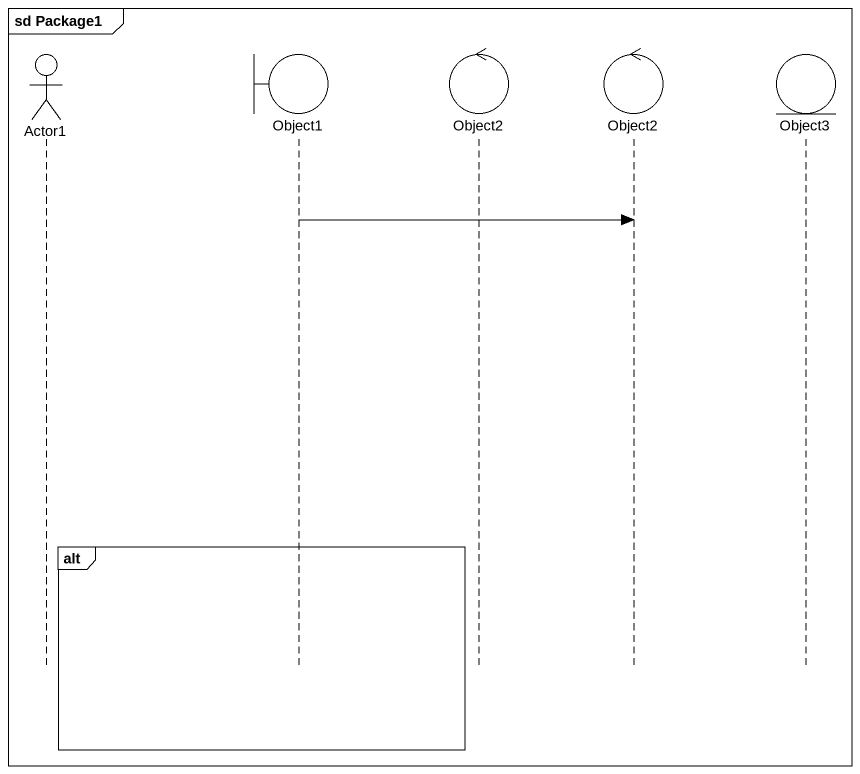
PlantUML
@startuml
mainframe sd Package1
hide footbox
actor Actor1
boundary Object1
control Object2
control "Object2" as Object2_2
entity Object3

Object1 -> Object2_2
alt
end
@enduml
